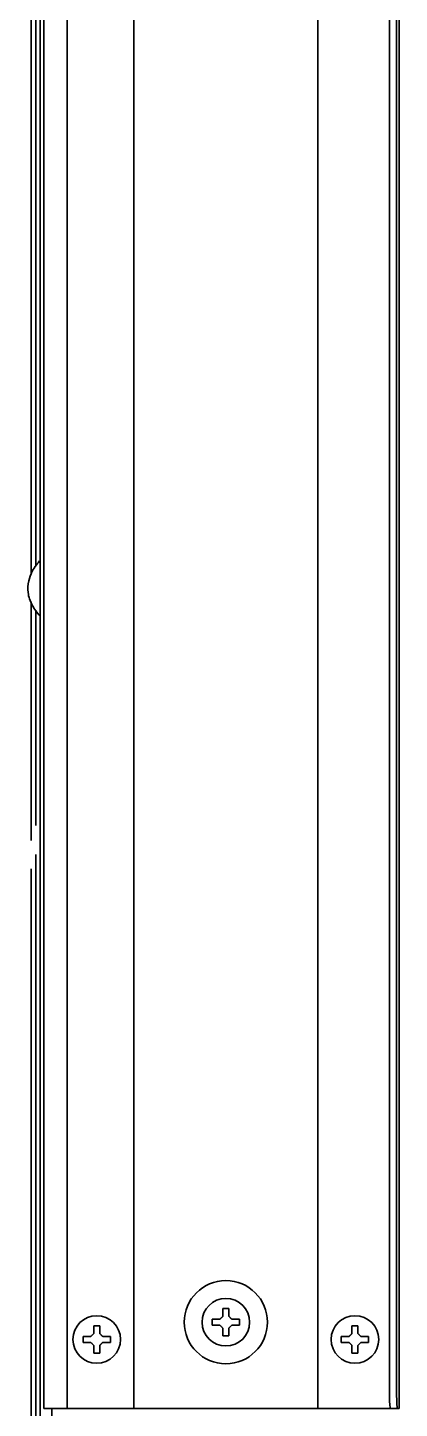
# Model space of a CAD drawing. Header units: inches. Extents: x 786 to 5593, y 691 to 5453.
# Drawn here: x 3393.7 to 3456.2, y 4394.3 to 4626.7 of the extents above; entities that cross this region are included whole.
import ezdxf

# ---------------------------------------------------------------- set-up
doc = ezdxf.new("R2010")
doc.units = ezdxf.units.IN
doc.layers.add('1', color=7, linetype='Continuous', true_color=0xffffff)

msp = doc.modelspace()

# ---------------------------------------------------------------- linework, layer by layer
at = {"layer": '1', "color": 7, "linetype": 'Continuous', "lineweight": 35}
for p, q in [((3394.24, 5281.58), (3394.24, 4534.64)), ((3395.04, 5281.58), (3395.04, 4536.12)), ((3395.74, 4302.78), (3395.74, 5281.63)), ((3396.36, 5190.28), (3396.36, 4394.28)), ((3400.31, 4394.28), (3400.31, 5190.28)), ((3411.54, 5190.28), (3411.54, 4394.28)), ((3442.44, 5190.28), (3442.44, 4394.28)), ((3456.16, 4394.28), (3456.16, 5190.28)), ((3454.51, 4396.28), (3454.51, 5188.28)), ((3455.71, 4396.28), (3455.71, 5188.28)), ((3394.24, 4530.06), (3394.24, 4489.88)), ((3395.04, 4528.63), (3395.04, 4492.36)), ((3395.04, 4487.52), (3395.04, 4363.75)), ((3394.24, 4485.09), (3394.24, 4362.39)), ((3424.69, 4408.78), (3424.69, 4409.28)), ((3424.69, 4408.28), (3424.69, 4408.78)), ((3429.29, 4409.28), (3429.29, 4408.78)), ((3429.29, 4408.78), (3429.29, 4408.28)), ((3402.98, 4405.88), (3402.98, 4406.38)), ((3402.98, 4405.38), (3402.98, 4405.88)), ((3407.58, 4406.38), (3407.58, 4405.88)), ((3407.58, 4405.88), (3407.58, 4405.38)), ((3446.4, 4405.88), (3446.4, 4406.38)), ((3446.4, 4405.38), (3446.4, 4405.88)), ((3451, 4406.38), (3451, 4405.88)), ((3451, 4405.88), (3451, 4405.38)), ((3396.56, 4394.28), (3396.36, 4394.28)), ((3396.56, 4394.28), (3400.11, 4394.28)), ((3397.74, 4394.29), (3397.74, 4302.48)), ((3400.31, 4394.28), (3400.11, 4394.28)), ((3400.31, 4394.28), (3410.54, 4394.28)), ((3411.54, 4394.28), (3410.54, 4394.28)), ((3411.54, 4394.28), (3413.74, 4394.28)), ((3413.74, 4394.28), (3440.24, 4394.28)), ((3440.24, 4394.28), (3442.44, 4394.28)), ((3442.44, 4394.28), (3443.44, 4394.28)), ((3443.44, 4394.28), (3453.96, 4394.28)), ((3453.96, 4394.28), (3454.65, 4394.28)), ((3455.85, 4394.28), (3454.65, 4394.28)), ((3456.16, 4394.28), (3455.85, 4394.28)), ((3456.16, 4394.28), (3456.16, 4394.28))]:
    msp.add_line(p, q, dxfattribs=at)
for centre, radius in [((3426.99, 4408.78), 7), ((3426.99, 4408.78), 4), ((3405.28, 4405.88), 4), ((3448.7, 4405.88), 4)]:
    msp.add_circle(centre, radius, dxfattribs=at)
for centre, major_axis, start_param, end_param in [((3454.65, 4396.28), (0, -2), 4.712389, 6.283185), ((3455.85, 4396.28), (0, 2), 1.570796, 3.141593)]:
    msp.add_ellipse(centre, major_axis=major_axis, ratio=0.069756, start_param=start_param, end_param=end_param, dxfattribs=at)
for points, knots in [([(3395.68, 4536.95), (3395.49, 4536.73), (3395.02, 4536.14), (3394.29, 4534.98), (3393.71, 4533.4), (3393.63, 4531.45), (3394.31, 4529.43), (3395.27, 4528.16), (3395.74, 4527.63)], [0, 0, 0, 0, 0.060919, 0.161798, 0.311654, 0.511999, 0.75385, 1, 1, 1, 1]), ([(3424.69, 4409.28), (3424.89, 4409.28), (3425.1, 4409.28), (3425.43, 4409.28), (3425.54, 4409.28), (3425.76, 4409.28), (3425.87, 4409.28), (3425.99, 4409.28)], [0, 0, 0, 0, 0.5, 0.5, 0.75, 0.75, 1, 1, 1, 1]), ([(3427.49, 4411.08), (3427.49, 4410.87), (3427.49, 4410.66), (3427.49, 4410.34), (3427.49, 4410.23), (3427.49, 4410), (3427.49, 4409.89), (3427.49, 4409.78)], [0, 0, 0, 0, 0.5, 0.5, 0.75, 0.75, 1, 1, 1, 1]), ([(3405.78, 4408.18), (3405.78, 4407.97), (3405.78, 4407.76), (3405.78, 4407.44), (3405.78, 4407.33), (3405.78, 4407.1), (3405.78, 4406.99), (3405.78, 4406.88)], [0, 0, 0, 0, 0.5, 0.5, 0.75, 0.75, 1, 1, 1, 1]), ([(3426.49, 4406.48), (3426.49, 4406.68), (3426.49, 4406.89), (3426.49, 4407.21), (3426.49, 4407.32), (3426.49, 4407.55), (3426.49, 4407.66), (3426.49, 4407.78)], [0, 0, 0, 0, 0.5, 0.5, 0.75, 0.75, 1, 1, 1, 1]), ([(3429.29, 4408.28), (3429.09, 4408.28), (3428.88, 4408.28), (3428.55, 4408.28), (3428.44, 4408.28), (3428.22, 4408.28), (3428.11, 4408.28), (3427.99, 4408.28)], [0, 0, 0, 0, 0.5, 0.5, 0.75, 0.75, 1, 1, 1, 1]), ([(3449.2, 4408.18), (3449.2, 4407.97), (3449.2, 4407.76), (3449.2, 4407.44), (3449.2, 4407.33), (3449.2, 4407.1), (3449.2, 4406.99), (3449.2, 4406.88)], [0, 0, 0, 0, 0.5, 0.5, 0.75, 0.75, 1, 1, 1, 1]), ([(3402.98, 4406.38), (3403.18, 4406.38), (3403.39, 4406.38), (3403.72, 4406.38), (3403.83, 4406.38), (3404.05, 4406.38), (3404.16, 4406.38), (3404.28, 4406.38)], [0, 0, 0, 0, 0.5, 0.5, 0.75, 0.75, 1, 1, 1, 1]), ([(3404.78, 4403.58), (3404.78, 4403.78), (3404.78, 4403.99), (3404.78, 4404.31), (3404.78, 4404.42), (3404.78, 4404.65), (3404.78, 4404.76), (3404.78, 4404.88)], [0, 0, 0, 0, 0.5, 0.5, 0.75, 0.75, 1, 1, 1, 1]), ([(3407.58, 4405.38), (3407.38, 4405.38), (3407.17, 4405.38), (3406.84, 4405.38), (3406.73, 4405.38), (3406.51, 4405.38), (3406.4, 4405.38), (3406.28, 4405.38)], [0, 0, 0, 0, 0.5, 0.5, 0.75, 0.75, 1, 1, 1, 1]), ([(3446.4, 4406.38), (3446.6, 4406.38), (3446.81, 4406.38), (3447.14, 4406.38), (3447.25, 4406.38), (3447.47, 4406.38), (3447.58, 4406.38), (3447.7, 4406.38)], [0, 0, 0, 0, 0.5, 0.5, 0.75, 0.75, 1, 1, 1, 1]), ([(3448.2, 4403.58), (3448.2, 4403.78), (3448.2, 4403.99), (3448.2, 4404.31), (3448.2, 4404.42), (3448.2, 4404.65), (3448.2, 4404.76), (3448.2, 4404.88)], [0, 0, 0, 0, 0.5, 0.5, 0.75, 0.75, 1, 1, 1, 1]), ([(3451, 4405.38), (3450.8, 4405.38), (3450.59, 4405.38), (3450.26, 4405.38), (3450.15, 4405.38), (3449.93, 4405.38), (3449.81, 4405.38), (3449.7, 4405.38)], [0, 0, 0, 0, 0.5, 0.5, 0.75, 0.75, 1, 1, 1, 1])]:
    msp.add_open_spline(points, degree=3, knots=knots, dxfattribs=at)
for points in [[(3425.99, 4409.28), (3426.01, 4409.3), (3426.06, 4409.35), (3426.13, 4409.42), (3426.2, 4409.49), (3426.28, 4409.56), (3426.35, 4409.63), (3426.42, 4409.7), (3426.47, 4409.75), (3426.49, 4409.78)], [(3426.49, 4409.78), (3426.49, 4409.83), (3426.49, 4409.94), (3426.49, 4410.1), (3426.49, 4410.26), (3426.49, 4410.41), (3426.49, 4410.57), (3426.49, 4410.72), (3426.49, 4410.89), (3426.49, 4411.01), (3426.49, 4411.08)], [(3426.49, 4411.08), (3426.66, 4411.08), (3426.99, 4411.08), (3427.32, 4411.08), (3427.49, 4411.08)], [(3427.49, 4409.78), (3427.52, 4409.75), (3427.57, 4409.7), (3427.64, 4409.63), (3427.71, 4409.55), (3427.78, 4409.48), (3427.85, 4409.41), (3427.92, 4409.35), (3427.97, 4409.3), (3427.99, 4409.28)], [(3427.99, 4409.28), (3428.04, 4409.28), (3428.15, 4409.28), (3428.31, 4409.28), (3428.47, 4409.28), (3428.63, 4409.28), (3428.78, 4409.28), (3428.94, 4409.28), (3429.1, 4409.28), (3429.23, 4409.28), (3429.29, 4409.28)], [(3404.28, 4406.38), (3404.3, 4406.4), (3404.35, 4406.45), (3404.42, 4406.52), (3404.49, 4406.59), (3404.57, 4406.66), (3404.64, 4406.73), (3404.71, 4406.8), (3404.76, 4406.85), (3404.78, 4406.88)], [(3404.78, 4406.88), (3404.78, 4406.93), (3404.78, 4407.04), (3404.78, 4407.2), (3404.78, 4407.36), (3404.78, 4407.51), (3404.78, 4407.67), (3404.78, 4407.82), (3404.78, 4407.99), (3404.78, 4408.11), (3404.78, 4408.18)], [(3404.78, 4408.18), (3404.95, 4408.18), (3405.28, 4408.18), (3405.61, 4408.18), (3405.78, 4408.18)], [(3405.78, 4406.88), (3405.81, 4406.85), (3405.86, 4406.8), (3405.93, 4406.73), (3406, 4406.65), (3406.07, 4406.58), (3406.14, 4406.51), (3406.21, 4406.45), (3406.26, 4406.4), (3406.28, 4406.38)], [(3425.99, 4408.28), (3425.94, 4408.28), (3425.83, 4408.28), (3425.67, 4408.28), (3425.51, 4408.28), (3425.35, 4408.28), (3425.2, 4408.28), (3425.04, 4408.28), (3424.88, 4408.28), (3424.75, 4408.28), (3424.69, 4408.28)], [(3426.49, 4407.78), (3426.46, 4407.8), (3426.41, 4407.85), (3426.34, 4407.93), (3426.27, 4408), (3426.2, 4408.07), (3426.13, 4408.14), (3426.06, 4408.21), (3426.01, 4408.25), (3425.99, 4408.28)], [(3427.49, 4406.48), (3427.32, 4406.48), (3426.99, 4406.48), (3426.66, 4406.48), (3426.49, 4406.48)], [(3427.99, 4408.28), (3427.97, 4408.25), (3427.92, 4408.2), (3427.85, 4408.13), (3427.78, 4408.06), (3427.7, 4407.99), (3427.63, 4407.92), (3427.56, 4407.85), (3427.51, 4407.8), (3427.49, 4407.78)], [(3427.49, 4407.78), (3427.49, 4407.72), (3427.49, 4407.61), (3427.49, 4407.45), (3427.49, 4407.29), (3427.49, 4407.14), (3427.49, 4406.99), (3427.49, 4406.83), (3427.49, 4406.66), (3427.49, 4406.54), (3427.49, 4406.48)], [(3447.7, 4406.38), (3447.72, 4406.4), (3447.77, 4406.45), (3447.84, 4406.52), (3447.91, 4406.59), (3447.98, 4406.66), (3448.06, 4406.73), (3448.13, 4406.8), (3448.18, 4406.85), (3448.2, 4406.88)], [(3448.2, 4406.88), (3448.2, 4406.93), (3448.2, 4407.04), (3448.2, 4407.2), (3448.2, 4407.36), (3448.2, 4407.51), (3448.2, 4407.67), (3448.2, 4407.82), (3448.2, 4407.99), (3448.2, 4408.11), (3448.2, 4408.18)], [(3448.2, 4408.18), (3448.37, 4408.18), (3448.7, 4408.18), (3449.03, 4408.18), (3449.2, 4408.18)], [(3449.2, 4406.88), (3449.23, 4406.85), (3449.28, 4406.8), (3449.35, 4406.73), (3449.42, 4406.65), (3449.49, 4406.58), (3449.56, 4406.51), (3449.63, 4406.45), (3449.68, 4406.4), (3449.7, 4406.38)], [(3404.28, 4405.38), (3404.23, 4405.38), (3404.12, 4405.38), (3403.96, 4405.38), (3403.8, 4405.38), (3403.64, 4405.38), (3403.49, 4405.38), (3403.33, 4405.38), (3403.17, 4405.38), (3403.04, 4405.38), (3402.98, 4405.38)], [(3404.78, 4404.88), (3404.75, 4404.9), (3404.7, 4404.95), (3404.63, 4405.03), (3404.56, 4405.1), (3404.49, 4405.17), (3404.42, 4405.24), (3404.35, 4405.31), (3404.3, 4405.35), (3404.28, 4405.38)], [(3406.28, 4405.38), (3406.26, 4405.35), (3406.21, 4405.3), (3406.14, 4405.23), (3406.07, 4405.16), (3405.99, 4405.09), (3405.92, 4405.02), (3405.85, 4404.95), (3405.8, 4404.9), (3405.78, 4404.88)], [(3405.78, 4404.88), (3405.78, 4404.82), (3405.78, 4404.71), (3405.78, 4404.55), (3405.78, 4404.39), (3405.78, 4404.24), (3405.78, 4404.09), (3405.78, 4403.93), (3405.78, 4403.76), (3405.78, 4403.64), (3405.78, 4403.58)], [(3406.28, 4406.38), (3406.33, 4406.38), (3406.44, 4406.38), (3406.6, 4406.38), (3406.76, 4406.38), (3406.92, 4406.38), (3407.07, 4406.38), (3407.23, 4406.38), (3407.39, 4406.38), (3407.52, 4406.38), (3407.58, 4406.38)], [(3447.7, 4405.38), (3447.65, 4405.38), (3447.54, 4405.38), (3447.38, 4405.38), (3447.22, 4405.38), (3447.06, 4405.38), (3446.91, 4405.38), (3446.75, 4405.38), (3446.59, 4405.38), (3446.46, 4405.38), (3446.4, 4405.38)], [(3448.2, 4404.88), (3448.17, 4404.9), (3448.12, 4404.95), (3448.05, 4405.03), (3447.98, 4405.1), (3447.91, 4405.17), (3447.84, 4405.24), (3447.77, 4405.31), (3447.72, 4405.35), (3447.7, 4405.38)], [(3449.7, 4405.38), (3449.68, 4405.35), (3449.63, 4405.3), (3449.56, 4405.23), (3449.49, 4405.16), (3449.41, 4405.09), (3449.34, 4405.02), (3449.27, 4404.95), (3449.22, 4404.9), (3449.2, 4404.88)], [(3449.2, 4404.88), (3449.2, 4404.82), (3449.2, 4404.71), (3449.2, 4404.55), (3449.2, 4404.39), (3449.2, 4404.24), (3449.2, 4404.09), (3449.2, 4403.93), (3449.2, 4403.76), (3449.2, 4403.64), (3449.2, 4403.58)], [(3449.7, 4406.38), (3449.75, 4406.38), (3449.86, 4406.38), (3450.02, 4406.38), (3450.18, 4406.38), (3450.34, 4406.38), (3450.49, 4406.38), (3450.65, 4406.38), (3450.81, 4406.38), (3450.94, 4406.38), (3451, 4406.38)], [(3405.78, 4403.58), (3405.61, 4403.58), (3405.28, 4403.58), (3404.95, 4403.58), (3404.78, 4403.58)], [(3449.2, 4403.58), (3449.03, 4403.58), (3448.7, 4403.58), (3448.37, 4403.58), (3448.2, 4403.58)]]:
    msp.add_open_spline(points, degree=3, dxfattribs=at)

doc.saveas('drawing.dxf')
